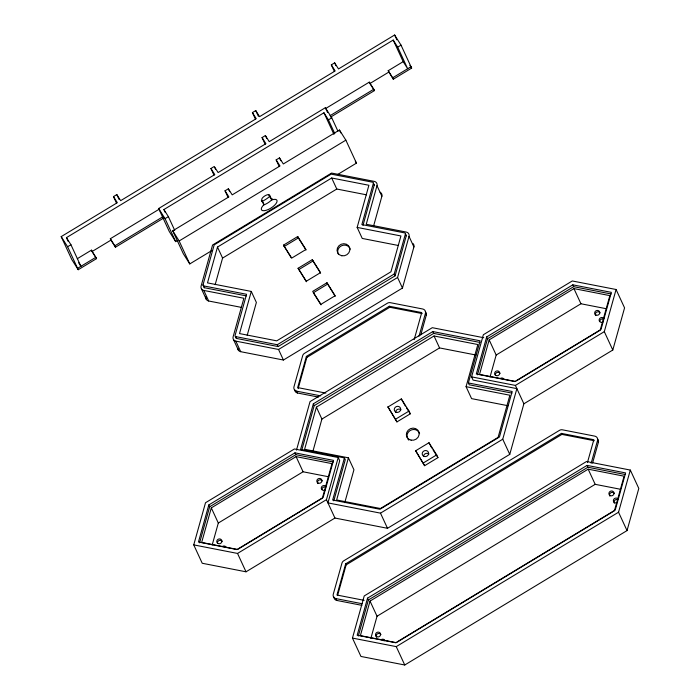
<?xml version="1.0" encoding="UTF-8"?>
<svg xmlns="http://www.w3.org/2000/svg" width="700" height="700" viewBox="0 0 700 700"><rect width="100%" height="100%" fill="white"/><g stroke="black" fill="none" stroke-linecap="round" stroke-linejoin="round"><path stroke-width="1.05" d="M246.348 295.908L204.549 287.752A0.971 0.901 -24.8 0 1 203.866 286.676L203.018 284.839L214.191 244.851L331.152 174.125L372.689 182.227A0.971 0.901 -24.8 0 1 373.363 183.304L374.211 185.141L363.002 225.374M398.545 245.525L362.241 238.438L357.149 227.412L368.9 185.264L331.686 178.001L217.49 247.056L207.489 282.887L251.282 291.428L256.375 302.453L247.188 335.352M215.154 284.699L222.582 258.081L217.49 247.056M251.282 291.428L239.514 333.576L276.745 340.848L390.941 271.793L400.925 235.961L357.149 227.412M193.742 544.889L205.511 502.74L294.42 448.971L338.223 457.52L339.71 460.74L327.941 502.889L380.494 513.144L502.749 439.215L516.88 388.631L473.077 380.091L471.59 376.871L483.367 334.723L572.276 280.963L616.079 289.502L624.566 307.877L612.798 350.026L523.88 403.795L509.758 454.37L387.502 528.299L334.941 518.044L246.024 571.804L202.23 563.264L193.742 544.889L237.536 553.438L326.454 499.669L338.223 457.52M208.81 504.945L198.45 542.036L236.994 549.561L323.146 497.464L333.506 460.373L294.963 452.856L208.81 504.945L209.659 506.782L199.588 542.841M211.312 507.885L201.661 542.447L237.58 549.456L322.35 498.199L332.001 463.636L296.082 456.627L211.312 507.885L218.312 523.04L212.17 545.038M414.181 339.614L421.724 312.576L389.314 306.259L306.39 356.405L297.675 387.59L325.902 393.102M298.139 388.605L306.854 357.411L306.39 356.405M296.485 450.126L310.039 401.608L432.294 327.688L483.779 337.733M373.363 183.304L361.865 224.569L404.714 232.925A0.971 0.901 -24.8 0 1 405.396 234.001L406.245 235.839L395.089 275.835L278.127 346.561L236.574 338.45A0.971 0.901 -24.8 0 1 235.9 337.374M511.945 393.111L469.21 384.781L468.361 382.944L480.139 340.795L432.828 331.564L313.338 403.821L300.624 449.339L344.426 457.887L345.275 459.725L333.786 500.841M301.761 450.144L314.186 405.659L313.338 403.821M241.377 307.379L208.679 301L203.796 290.439A3.902 3.596 -24.8 0 1 201.084 286.134L212.555 245.035L331.59 173.058L374.281 181.388A3.902 3.596 -24.8 0 1 377.002 185.684L366.249 224.263L406.315 232.076A3.902 3.596 -24.8 0 1 409.027 236.381L413.91 246.943L402.456 288.05L283.421 360.027L240.704 351.697A3.902 3.596 -24.8 0 1 237.86 348.346M507.911 405.711L471.59 398.624L466.069 386.68L477.838 344.531L434.044 335.983L316.391 407.129L304.614 449.278L348.416 457.817L353.938 469.761L344.75 502.661M373.459 226.485L381.885 196.254A3.902 3.596 -24.8 0 0 380.091 192.255M313.005 450.94L321.904 419.064L316.391 407.129M395.089 275.835L394.24 273.998L405.396 234.001M344.426 457.887L332.649 500.036L379.96 509.267L499.45 437.01L512.164 391.484L468.361 382.944M402.456 288.05L397.574 277.489L409.027 236.381M348.416 457.817L336.648 499.966L380.441 508.515L498.094 437.377L509.871 395.229L466.069 386.68M587.44 462.586L593.827 439.714L561.418 433.396L345.669 563.85L336.963 595.044L364.149 600.346M337.715 595.009L346.141 564.865L345.669 563.85M419.055 336.175L425.442 313.303A3.902 3.596 -24.8 0 0 422.73 309.006L390.311 302.68A3.902 3.596 -24.8 0 0 387.398 303.214L304.465 353.36A3.902 3.596 -24.8 0 0 302.671 355.679L293.956 386.864A3.902 3.596 -24.8 0 0 296.678 391.169L297.526 393.006L318.439 397.084M420.779 334.898L426.291 315.14A3.902 3.596 -24.8 0 0 425.303 311.684M352.459 638.085L364.227 595.936L586.512 461.519L630.315 470.067L638.803 488.442L627.034 530.591L404.749 665L360.946 656.451L352.459 638.085L396.252 646.625L618.538 512.216L630.315 470.067M367.535 598.141L357.175 635.233L395.719 642.749L615.239 510.011L625.599 472.92L587.055 465.395L367.535 598.141L368.384 599.979L358.312 636.038M397.224 642.084L614.434 510.746L624.085 476.184L588.175 469.175L370.029 601.081L360.377 635.644L396.296 642.653M370.895 638.234L377.037 616.236L370.029 601.081M486.666 336.928L476.306 374.019L514.85 381.544L601.003 329.446L611.363 292.355L572.819 284.839L486.666 336.928L487.515 338.765L477.444 374.832M516.364 380.879L600.197 330.181L609.858 295.619L573.939 288.61L489.169 339.876L479.517 374.43L515.428 381.439M490.026 377.02L496.169 355.031L489.169 339.876M612.798 350.026L604.31 331.651L616.079 289.502M591.159 463.312L597.546 440.44A3.902 3.596 -24.8 0 0 594.825 436.144L562.415 429.817A3.902 3.596 -24.8 0 0 559.492 430.351L343.752 560.805A3.902 3.596 -24.8 0 0 341.959 563.124L333.244 594.317A3.902 3.596 -24.8 0 0 335.965 598.614L336.814 600.451L361.909 605.351M592.585 463.076L598.395 442.277A3.902 3.596 -24.8 0 0 597.398 438.821M116.576 203.298L113.479 196.595L116.812 194.582L120.663 200.664L256.252 118.668L252.411 112.586L255.745 110.574L259.586 116.655L335.16 70.954L331.319 64.873L334.652 62.86L338.502 68.941L394.625 35L401.03 45.141L411.644 68.101L393.304 79.196L388.185 70.718L403.191 61.644L393.216 40.058L66.456 237.641L68.267 241.57M77.315 258.694L91.438 250.154L96.556 258.632L78.216 269.719L71.811 259.586L61.197 236.618L117.329 202.676L113.479 196.595M78.216 269.719L67.603 246.759L70.936 244.737L66.456 237.641M403.191 61.644L407.671 68.74L397.696 47.154L401.03 45.141M214.025 175.192L210.928 168.499L214.261 166.477L218.111 172.567L265.904 143.666L262.054 137.585L265.387 135.564L269.238 141.654L325.36 107.712L331.765 117.854L337.96 131.241M177.502 240.511L175.665 241.623L169.26 231.481L158.646 208.521L214.778 174.58L210.928 168.499M163.835 217.954L115.447 247.205L110.968 240.109L110.329 238.735L159.644 208.915M325.553 108.587L369.285 82.145L373.774 89.241L374.412 90.615L330.68 117.066M96.556 258.632L92.067 251.536L110.968 240.109M374.412 90.615L369.924 83.519L388.824 72.091M165.261 212.485L163.905 209.545L323.951 112.77L328.431 119.866L334.784 133.604M77.578 268.345L95.918 257.259M115.447 247.205L114.809 245.831L163.196 216.571M330.041 115.684L373.774 89.241M393.304 79.196L392.665 77.814L411.005 66.728M175.665 241.623L165.051 218.662L168.385 216.641L163.905 209.545M328.431 119.866L331.765 117.854M228.121 197.505L225.024 190.803L228.358 188.79L232.199 194.871L279.991 165.97L276.15 159.889L279.484 157.876L283.325 163.957L339.456 130.016L345.861 140.157L356.466 163.117L337.846 174.388M212.109 250.416L189.761 263.926L183.347 253.794L172.742 230.825L228.865 196.884L225.024 190.803M189.761 263.926L179.148 240.966L345.861 140.157M222.582 258.081L336.787 189.026L366.555 194.836M283.491 245.14L297.719 236.539L305.918 249.515L291.69 258.116L283.491 245.14L291.235 257.766M284.13 246.523L298.358 237.921L297.719 236.539M298.095 268.257L312.322 259.656L320.521 272.632L306.294 281.234L298.095 268.257L306.39 281.75M298.734 269.64L312.961 261.03L312.322 259.656M326.926 282.774L312.699 291.375L320.898 304.351L335.125 295.75L326.926 282.774L335.221 296.266M327.565 284.148L313.338 292.757L320.994 304.868M203.018 284.839A0.971 0.901 -24.8 0 0 203.7 285.915L246.566 294.28L235.051 335.536A0.971 0.901 -24.8 0 0 235.725 336.613L277.279 344.724L394.24 273.998M203.796 290.439L243.88 298.261L233.109 336.831A3.902 3.596 -24.8 0 0 235.83 341.127L278.539 349.466L397.574 277.489M306.854 357.411L389.786 307.265L422.196 313.591M314.186 405.659L433.676 333.401L479.929 342.422M321.904 419.064L439.556 347.926L475.877 355.014M209.659 506.782L295.811 454.685L333.287 462M487.515 338.765L573.668 286.676L611.144 293.983M387.984 406.971L401.319 398.912L409.001 411.075L410.279 413.831L396.944 421.899L387.984 406.971L396.944 421.899M218.312 523.04L303.082 471.782L328.44 476.735M496.169 355.031L580.939 303.765L606.296 308.717M395.666 419.142L409.001 411.075M471.59 376.871L515.392 385.42L604.31 331.651M415.651 450.774L428.986 442.715L436.678 454.877L437.946 457.634L424.611 465.701L415.651 450.774L424.611 465.701M423.342 462.945L436.678 454.877M346.141 564.865L561.881 434.402L594.291 440.729M368.384 599.979L587.904 467.233L625.371 474.548M377.037 616.236L595.175 484.33L620.524 489.274M296.678 391.169L320.723 395.859M335.965 598.614L362.101 603.715M409.894 65.336L411.644 68.101M393.216 40.058L397.696 47.154M388.185 70.718L392.665 77.814M355.303 161.28L356.466 163.117M405.335 406.009L401.319 398.912M406.438 407.75L410.279 413.831M430.264 445.471L431.909 448.07M433.011 449.811L437.946 457.634M298.358 237.921L306.005 250.031M312.961 261.03L320.609 273.149M268.59 194.819L271.793 199.894A9.1 3.517 -32.3 0 1 276.106 203.49A9.1 3.517 -32.3 0 1 264.18 210.7A9.1 3.517 -32.3 0 1 264.014 204.593L261.8 199.798A4.55 1.759 -32.3 0 1 264.941 195.843A4.55 1.759 -32.3 0 1 269.579 195.099L271.793 199.894M261.345 200.375L264.014 204.593M158.646 208.521L165.051 218.662M172.742 230.825L179.148 240.966M110.329 238.735L114.809 245.831M78.671 262.78L80.911 266.324L70.936 244.737M61.197 236.618L67.603 246.759M572.819 284.839L573.668 286.676M573.939 288.61L580.939 303.765M597.546 440.44L598.395 442.277M618.538 512.216L627.034 530.591M394.625 35L396.839 39.786M587.055 465.395L587.904 467.233M588.175 469.175L595.175 484.33M561.418 433.396L561.881 434.402M515.392 385.42L523.88 403.795M369.285 82.145L369.924 83.519M334.652 62.86L335.983 65.73M331.319 64.873L334.416 71.566M502.749 439.215L509.758 454.37M377.002 185.684L381.885 196.254M425.442 313.303L426.291 315.14M432.828 331.564L433.676 333.401M339.456 130.016L340.777 132.886M434.044 335.983L439.556 347.926M325.36 107.712L327.574 112.499M323.951 112.77L333.926 134.356M331.686 178.001L336.787 189.026M389.314 306.259L389.786 307.265M428.986 442.715L429.835 444.553M279.484 157.876L280.814 160.746M255.745 110.574L258.396 116.314M265.387 135.564L266.717 138.434M276.15 159.889L279.248 166.582M252.411 112.586L255.509 119.289M262.054 137.585L265.151 144.279M380.494 513.144L387.502 528.299M228.358 188.79L229.688 191.66M214.707 167.44L215.591 169.347M277.279 344.724L278.127 346.561M278.539 349.466L283.421 360.027M396.252 646.625L404.749 665M326.454 499.669L334.941 518.044M294.963 452.856L295.811 454.685M296.082 456.627L303.082 471.782M235.725 336.613L236.574 338.45M235.83 341.127L240.704 351.697M233.494 339.57L238.368 350.131M203.7 285.915L204.549 287.752M168.385 216.641L174.737 230.379M201.46 288.873L206.343 299.442M116.812 194.582L119.026 199.36M237.536 553.438L246.024 571.804M91.438 250.154L92.067 251.536M272.536 198.905A9.1 3.517 -32.3 0 1 263.384 205.091M269.981 196.192A13.633 5.268 -32.3 0 1 261.966 201.469M336.814 600.451A3.902 3.596 -24.8 0 1 333.961 597.1M217.403 542.876A2.599 2.397 -24.8 0 1 222.197 541.38M423.474 456.514A3.246 2.992 -24.8 0 1 428.951 454.046M395.544 412.309A3.246 2.992 -24.8 0 1 401.021 409.841M325.132 489.983A2.599 2.397 -24.8 0 1 321.624 489.3A2.599 2.397 -24.8 0 1 322.569 485.931A2.599 2.397 -24.8 0 1 326.069 486.614M222.539 546.411A2.599 2.397 -24.8 0 1 226.039 547.094M317.774 483.577A2.599 2.397 -24.8 0 1 318.719 480.209A2.599 2.397 -24.8 0 1 322.219 480.891M321.921 489.484A2.599 2.397 -24.8 0 1 325.771 487.156M599.769 321.466A2.599 2.397 -24.8 0 1 603.628 319.139M595.63 315.569A2.599 2.397 -24.8 0 1 596.575 312.191A2.599 2.397 -24.8 0 1 600.075 312.874M495.259 374.859A2.599 2.397 -24.8 0 1 500.054 373.363M408.861 440.125A6.501 5.985 -24.8 0 1 407.838 438.926M407.199 437.5A6.501 5.985 -24.8 0 1 411.74 429.8A6.501 5.985 -24.8 0 1 419.598 433.632M602.98 321.965A2.599 2.397 -24.8 0 1 599.48 321.283A2.599 2.397 -24.8 0 1 600.425 317.914A2.599 2.397 -24.8 0 1 603.925 318.596M500.395 378.402A2.599 2.397 -24.8 0 1 503.895 379.085M208.679 301A3.902 3.596 -24.8 0 1 205.957 296.695M412.912 243.486A3.902 3.596 -24.8 0 1 413.91 246.943M338.537 254.537A6.501 5.985 -24.8 0 1 341.644 245.709A6.501 5.985 -24.8 0 1 350.289 249.244M373.537 184.065A0.971 0.901 -24.8 0 1 374.211 185.141M405.562 234.763A0.971 0.901 -24.8 0 1 406.245 235.839M297.526 393.006A3.902 3.596 -24.8 0 1 294.674 389.655M614.346 503.221A2.599 2.397 -24.8 0 1 617.855 499.704M383.18 640.587A2.599 2.397 -24.8 0 1 384.457 640.832M609.866 496.125A2.599 2.397 -24.8 0 1 610.811 492.756A2.599 2.397 -24.8 0 1 614.311 493.439M376.469 637.262A2.599 2.397 -24.8 0 1 377.405 633.885A2.599 2.397 -24.8 0 1 380.914 634.567M381.255 639.608A2.599 2.397 -24.8 0 1 384.764 640.29M617.216 502.53A2.599 2.397 -24.8 0 1 613.716 501.847A2.599 2.397 -24.8 0 1 614.653 498.47A2.599 2.397 -24.8 0 1 618.161 499.161M318.08 483.035A2.599 2.397 -24.8 0 0 321.93 480.707A2.599 2.397 -24.8 0 0 318.08 478.835A2.599 2.397 -24.8 0 0 318.08 483.035M424.567 456.549A3.246 2.992 -24.8 0 0 428.505 452.602A3.246 2.992 -24.8 0 0 423.141 451.552A3.246 2.992 -24.8 0 0 424.567 456.549M396.646 412.344A3.246 2.992 -24.8 0 0 400.575 408.398A3.246 2.992 -24.8 0 0 395.211 407.348A3.246 2.992 -24.8 0 0 396.646 412.344M218.05 543.524A2.599 2.397 -24.8 0 0 221.9 541.196A2.599 2.397 -24.8 0 0 218.05 539.315A2.599 2.397 -24.8 0 0 218.05 543.524M411.092 440.151A6.501 5.985 -24.8 0 0 418.959 432.259A6.501 5.985 -24.8 0 0 408.231 430.168A6.501 5.985 -24.8 0 0 411.092 440.151M595.936 315.017A2.599 2.397 -24.8 0 0 599.786 312.69A2.599 2.397 -24.8 0 0 595.936 310.817A2.599 2.397 -24.8 0 0 595.936 315.017M495.906 375.506A2.599 2.397 -24.8 0 0 499.756 373.179A2.599 2.397 -24.8 0 0 495.906 371.297A2.599 2.397 -24.8 0 0 495.906 375.506M341.793 255.754A6.501 5.985 -24.8 0 0 349.659 247.861A6.501 5.985 -24.8 0 0 338.922 245.77A6.501 5.985 -24.8 0 0 341.793 255.754M376.766 636.711A2.599 2.397 -24.8 0 0 380.616 634.384A2.599 2.397 -24.8 0 0 376.775 632.511A2.599 2.397 -24.8 0 0 376.766 636.711M610.164 495.582A2.599 2.397 -24.8 0 0 614.014 493.255A2.599 2.397 -24.8 0 0 610.173 491.374A2.599 2.397 -24.8 0 0 610.164 495.582"/></g></svg>
